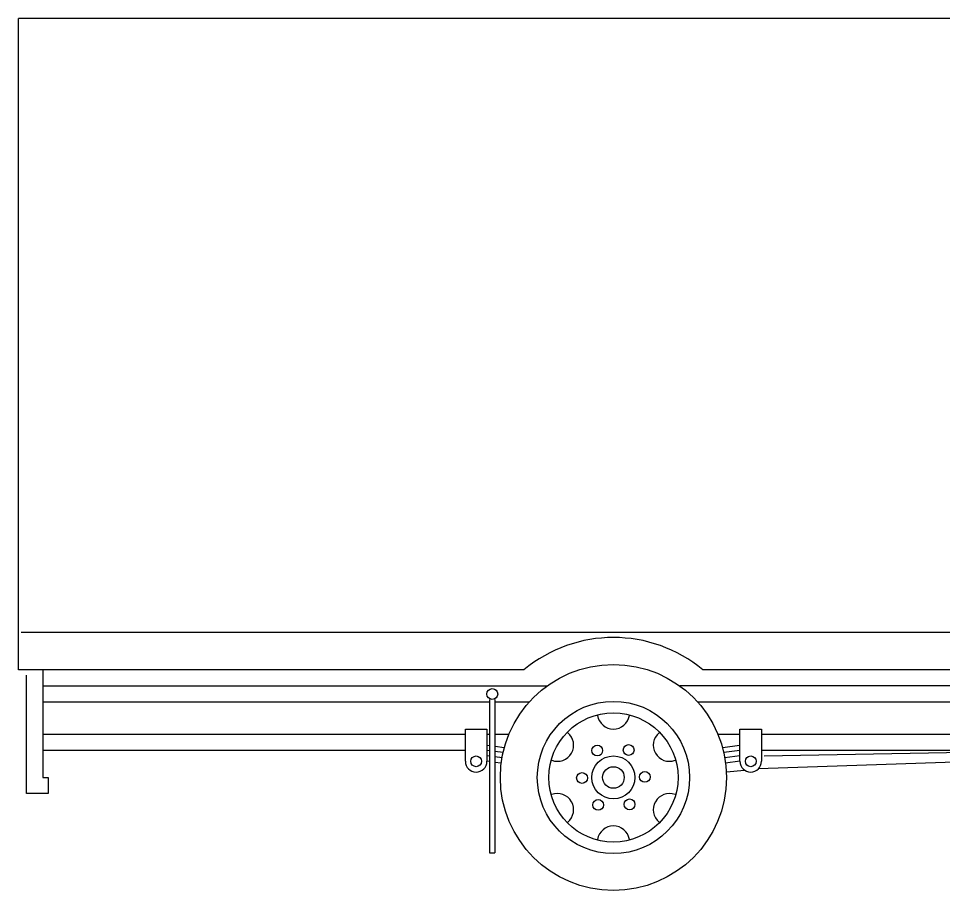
# Model space of a CAD drawing. Header units: centimetres. Extents: x 56177 to 99483, y 493 to 15482.
# Drawn here: x 57625.7 to 58018.5, y 1555.3 to 1925.6 of the extents above; entities that cross this region are included whole.
import ezdxf

# ---------------------------------------------------------------- set-up
doc = ezdxf.new("R2010")
doc.units = ezdxf.units.CM
doc.header["$MEASUREMENT"] = 0

# ---------------------------------------------------------------- blocks, each defined once
blk = doc.blocks.new('camion lado1')
for p, q in [((4.5466, 4.1148), (-2.8067, 4.1148)), ((-2.8067, 1.0414), (-2.8067, 4.1148)), ((-2.794, 1.2192), (4.5466, 1.2192)), ((-0.421977, 1.0414), (-2.8067, 1.0414)), ((-2.7686, 0.4572), (-2.7686, 1.016)), ((-2.6924, 1.0414), (-2.6924, 0.5334)), ((4.2926, 1.0414), (0.421976, 1.0414)), ((-2.6924, 0.9652), (-0.313153, 0.9652)), ((3.683, 0.9652), (0.313152, 0.9652)), ((-0.5842, 0.889), (-2.6924, 0.889)), ((-0.5842, 0.9017), (-0.5842, 0.1778)), ((-0.5588, 0.9017), (-0.5588, 0.1778)), ((-0.397573, 0.889), (-0.5588, 0.889)), ((3.683, 0.889), (0.397573, 0.889)), ((-0.6985, 0.6096), (-0.6985, 0.762)), ((-0.6985, 0.762), (-0.5969, 0.762)), ((-0.5969, 0.762), (-0.5969, 0.6096)), ((0.5969, 0.762), (0.6985, 0.762)), ((0.5969, 0.6096), (0.5969, 0.762)), ((0.6985, 0.762), (0.6985, 0.6096)), ((-0.6985, 0.7366), (-2.6924, 0.7366)), ((-0.5842, 0.7366), (-0.5969, 0.7366)), ((-0.493179, 0.7366), (-0.5588, 0.7366)), ((0.5969, 0.7366), (0.493178, 0.7366)), ((3.683, 0.7366), (0.6985, 0.7366)), ((-0.6985, 0.6604), (-2.6924, 0.6604)), ((-0.5842, 0.658779), (-0.5969, 0.6604)), ((-0.595292, 0.685698), (-0.585716, 0.684476)), ((-0.520359, 0.650629), (-0.5588, 0.655536)), ((-0.557192, 0.680834), (-0.51582, 0.675553)), ((0.515819, 0.675553), (0.595291, 0.685698)), ((0.5969, 0.6604), (0.520358, 0.650629)), ((0.68492, 0.575028), (3.1496, 0.6604)), ((3.683, 0.6604), (0.6985, 0.6604)), ((0.7112, 0.635), (2.044589, 0.6604)), ((-0.5842, 0.633379), (-0.5969, 0.635)), ((-0.525325, 0.625863), (-0.5588, 0.630136)), ((0.5969, 0.635), (0.525325, 0.625863)), ((-0.5842, 0.607979), (-0.5969, 0.6096)), ((-0.529106, 0.600946), (-0.5588, 0.604736)), ((0.5969, 0.6096), (0.529106, 0.600946)), ((0.532731, 0.560107), (0.617902, 0.568457)), ((-2.6924, 0.5334), (-2.667, 0.5334)), ((-2.667, 0.5334), (-2.667, 0.4572)), ((-2.667, 0.4572), (-2.7686, 0.4572)), ((-0.5842, 0.1778), (-0.5588, 0.1778))]:
    blk.add_line(p, q)
for centre, radius in [((0, 0.5334), 0.5334), ((-0.5715, 0.9271), 0.0254), ((0, 0.5334), 0.35921), ((0, 0.5334), 0.3048), ((-0.0762, 0.6604), 0.0254), ((0.071885, 0.662891), 0.0254), ((-0.6477, 0.6096), 0.0254), ((0, 0.5334), 0.1016), ((0.6477, 0.6096), 0.0254), ((0, 0.5334), 0.0508), ((-0.148086, 0.530909), 0.0254), ((0.148085, 0.535891), 0.0254), ((-0.071886, 0.403909), 0.0254), ((0.0762, 0.4064), 0.0254)]:
    blk.add_circle(centre, radius)
for centre, radius, start, end in [((0, 0.5334), 0.6604, 50.284863, 129.715137), ((0, 0.8382), 0.0762, 189.594068, 350.405932), ((-0.263965, 0.6858), 0.0762, 249.594068, 50.405932), ((0.263964, 0.6858), 0.0762, 129.594068, 290.405932), ((-0.6477, 0.6096), 0.0508, 180, 0), ((0.6477, 0.6096), 0.0508, 180, 0), ((-0.263965, 0.381), 0.0762, 309.594068, 110.405932), ((0.263964, 0.381), 0.0762, 69.594068, 230.405932), ((0, 0.2286), 0.0762, 9.594068, 170.405932)]:
    blk.add_arc(centre, radius, start, end)

msp = doc.modelspace()

# ---------------------------------------------------------------- block references
at = {"xscale": 89.99999999999773, "yscale": 89.99999999999773, "zscale": 89.99999999999773}
msp.add_blockref('camion lado1', (57878.35, 1555.27), dxfattribs=at)

doc.saveas('drawing.dxf')
